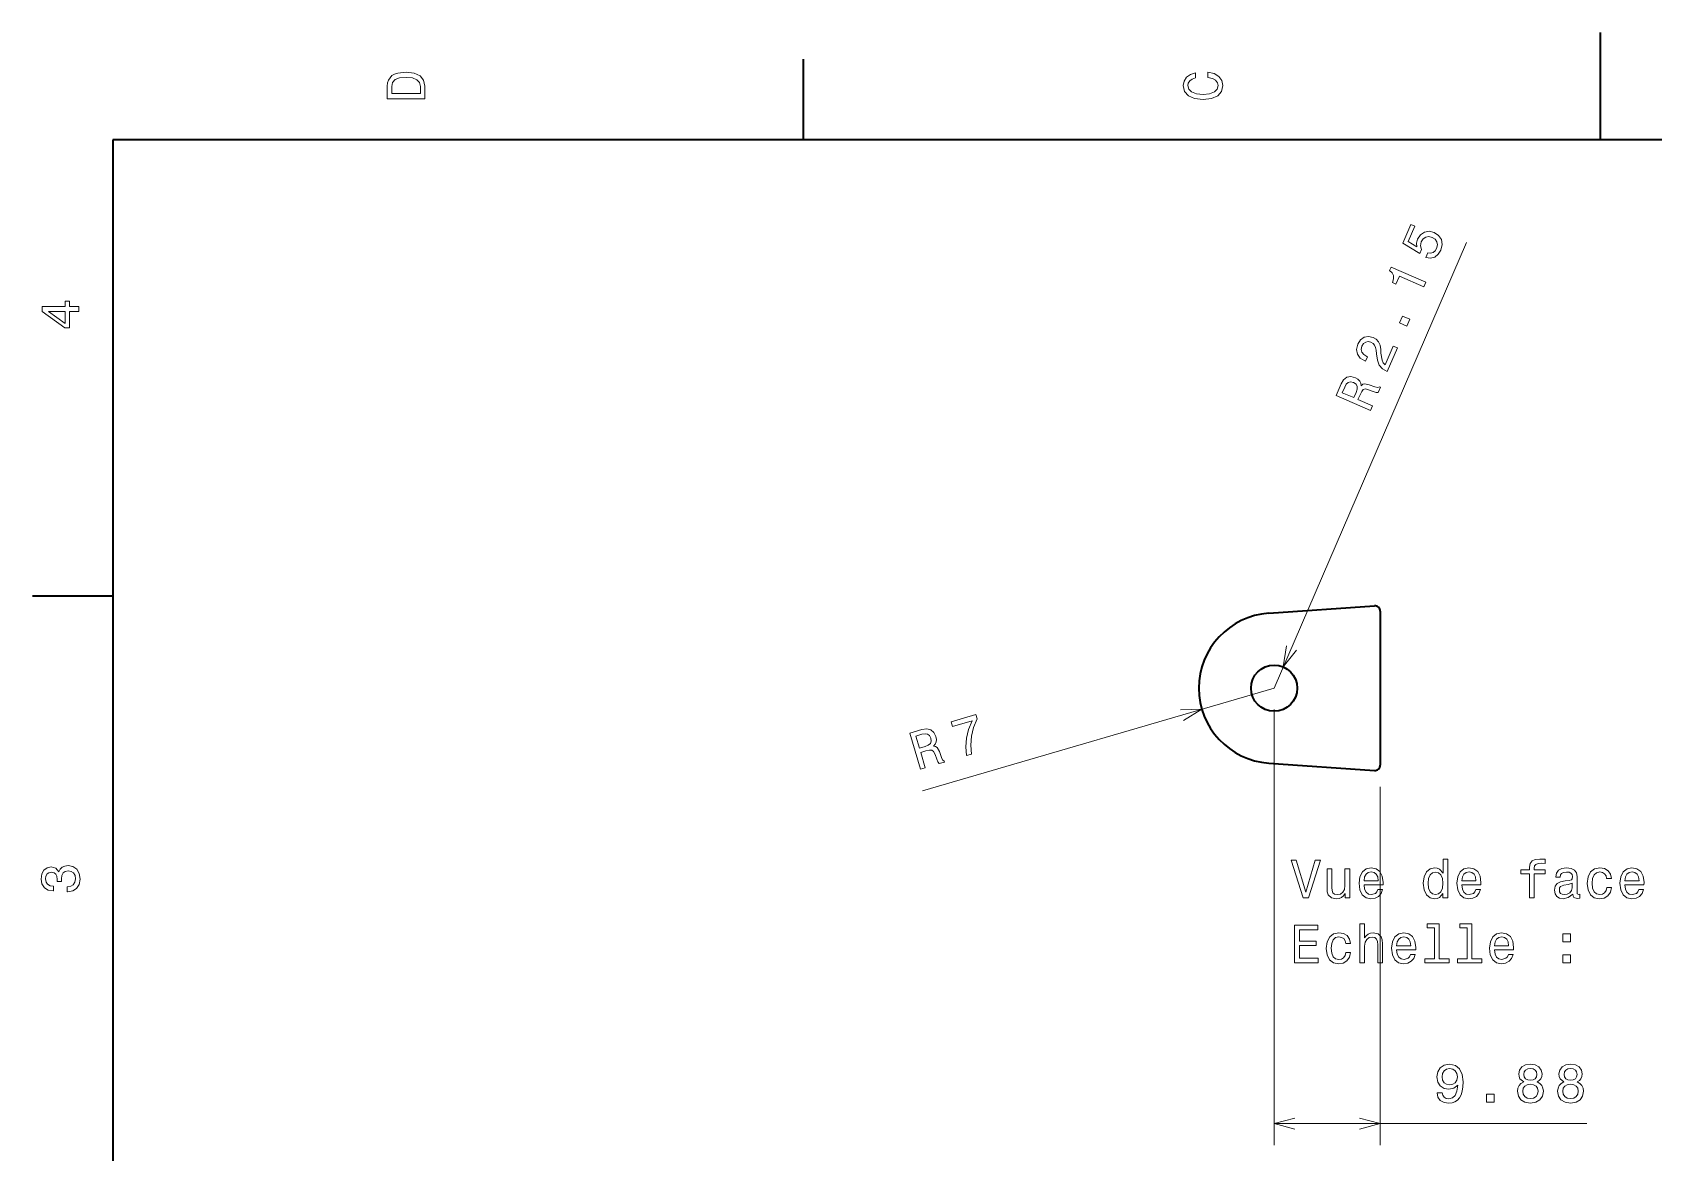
# Model space of a CAD drawing. Extents: x 0 to 297, y 0 to 210.
# Drawn here: x 2.5 to 153.4, y 105.7 to 210 of the extents above; entities that cross this region are included whole.
import ezdxf

# ---------------------------------------------------------------- set-up
doc = ezdxf.new("R2010")
doc.units = 0

msp = doc.modelspace()

# ---------------------------------------------------------------- linework, layer by layer
at = {"color": 7, "lineweight": 35, "ltscale": 0.25}
msp.add_line((148.5, 200), (148.5, 210), dxfattribs=at)
at = {"color": 7, "lineweight": 35, "ltscale": 0.1875}
for p, q in [((74.300003, 200), (74.300003, 207.5)), ((10, 157.5), (2.5, 157.5))]:
    msp.add_line(p, q, dxfattribs=at)
at = {"color": 7, "lineweight": 35}
for p, q in [((287, 200), (10, 200)), ((10, 200), (10, 10))]:
    msp.add_line(p, q, dxfattribs=at)
at = {"color": 7, "lineweight": 13}
for p, q in [((118.099396, 148.943497), (136.002548, 190.438202)), ((118.099396, 148.943497), (85.35276, 139.379196)), ((118.099396, 146.943497), (118.099396, 106.404266)), ((127.975037, 139.772018), (127.975037, 106.404266)), ((118.099396, 108.404266), (147.219131, 108.404266))]:
    msp.add_line(p, q, dxfattribs=at)
at = {"color": 7, "lineweight": 35, "ltscale": 0.246327}
for p, q in [((117.611099, 155.926437), (127.440163, 156.613754)), ((117.611099, 141.960541), (127.440163, 141.273239))]:
    msp.add_line(p, q, dxfattribs=at)
at = {"color": 7, "lineweight": 35, "ltscale": 0.358574}
msp.add_line((127.975037, 156.114975), (127.975037, 141.772018), dxfattribs=at)
at = {"color": 7, "lineweight": 13}
for points in [[(35.533215, 204.994965), (35.533215, 203.829971), (39.033215, 203.829971), (39.033215, 204.994965), (38.922264, 205.544678), (38.584366, 205.953171), (38.034657, 206.205338), (37.283215, 206.296112), (36.516644, 206.215424), (36.21405, 206.114563), (35.971977, 205.973343), (35.644165, 205.56485), (35.563473, 205.297562)], [(35.951801, 204.959656), (36.027451, 205.342941), (36.259438, 205.605194), (36.672985, 205.761536), (37.283215, 205.811966), (37.873272, 205.756485), (38.286816, 205.600143), (38.533936, 205.332855), (38.614628, 204.959656), (38.614628, 204.298996), (35.951801, 204.298996)], [(111.93206, 205.817017), (112.35569, 205.716141), (112.658287, 205.549713), (112.844887, 205.317734), (112.905403, 205.045395), (112.814629, 204.71759), (112.54229, 204.460388), (112.098488, 204.28891), (111.483215, 204.233429), (110.872986, 204.28891), (110.424141, 204.455338), (110.151802, 204.71254), (110.055984, 205.045395), (110.106415, 205.287476), (110.247627, 205.494247), (110.474571, 205.655624), (110.787247, 205.766571), (110.787247, 206.245682), (110.308144, 206.094391), (109.94503, 205.832138), (109.718086, 205.474075), (109.637398, 205.045395), (109.763474, 204.510818), (110.116501, 204.10231), (110.696472, 203.840057), (111.483215, 203.749283), (112.269958, 203.840057), (112.84993, 204.10231), (113.208, 204.510818), (113.329041, 205.045395), (113.233215, 205.51442), (112.965927, 205.892654), (112.527161, 206.159943), (111.93206, 206.301163)], [(132.231201, 189.049957), (132.654861, 188.988007), (133.049118, 189.087036), (133.378189, 189.34053), (133.631454, 189.736572), (133.749893, 190.240234), (133.680832, 190.703949), (133.41954, 191.091309), (132.994431, 191.379074), (132.529831, 191.48616), (132.095886, 191.409744), (131.728409, 191.156357), (131.455902, 190.74115), (131.361618, 190.369873), (131.398544, 190.03537), (130.588562, 190.538635), (131.195923, 191.946335), (130.816223, 192.110168), (130.074997, 190.392212), (131.669174, 189.402298), (131.82901, 189.772751), (131.727249, 190.135223), (131.796371, 190.511856), (131.975174, 190.78624), (132.221252, 190.949203), (132.510086, 190.994858), (132.823792, 190.919922), (133.093536, 190.743118), (133.256516, 190.49704), (133.302155, 190.208206), (133.227234, 189.894501), (133.088928, 189.663071), (132.900513, 189.519165), (132.673874, 189.452164), (132.417007, 189.480606)], [(132.048798, 186.323013), (132.230621, 186.7444), (128.99382, 188.140945), (128.857971, 187.826065), (129.104462, 187.620834), (129.222397, 187.372223), (129.223648, 187.06958), (129.108856, 186.701675), (129.437622, 186.55983), (129.761292, 187.309982)], [(6.833213, 184.02739), (6.833213, 184.481277), (5.965778, 184.481277), (5.965778, 184.98056), (5.56232, 184.98056), (5.56232, 184.481277), (3.408862, 184.481277), (3.408862, 184.022339), (5.521974, 182.489197), (5.965778, 182.489197), (5.965778, 184.02739)], [(5.56232, 182.912827), (3.993876, 184.02739), (5.56232, 184.02739)], [(130.466858, 182.656494), (130.742569, 183.295517), (130.052612, 183.593216), (129.776901, 182.954193)], [(128.637177, 178.415787), (129.590179, 180.624588), (129.191956, 180.796402), (128.438736, 179.050659), (128.263062, 179.241806), (128.154388, 179.486435), (128.047379, 180.142273), (128.026337, 180.475418), (127.959091, 180.866959), (127.821457, 181.184479), (127.602196, 181.427383), (127.31192, 181.607559), (126.888992, 181.696655), (126.489471, 181.610886), (126.151131, 181.361389), (125.895866, 180.960709), (125.782791, 180.482208), (125.854584, 180.050278), (126.107971, 179.682785), (126.534439, 179.410904), (126.599266, 179.382935), (126.781075, 179.804321), (126.744034, 179.820313), (126.447128, 179.997833), (126.269547, 180.222763), (126.207275, 180.485809), (126.270218, 180.771729), (126.432404, 181.020325), (126.634079, 181.169495), (126.870613, 181.221237), (127.117493, 181.169647), (127.316513, 181.045319), (127.459152, 180.879425), (127.552658, 180.663315), (127.603668, 180.399628), (127.633972, 180.0625), (127.725273, 179.484833), (127.893036, 179.033447), (128.18158, 178.683762), (128.623291, 178.421783)], [(127.080246, 174.807205), (127.266052, 175.237854), (125.909286, 175.823227), (126.099083, 176.263138), (126.252823, 176.581284), (126.405563, 176.757065), (126.606323, 176.802277), (126.899506, 176.730698), (127.326248, 176.574036), (127.61145, 176.483948), (127.797493, 176.469589), (128.007263, 176.955811), (127.919296, 176.993759), (127.743683, 176.943207), (127.486908, 177.01004), (126.9543, 177.201401), (126.535988, 177.288498), (126.369644, 177.233948), (126.209732, 177.105209), (126.173889, 177.340378), (126.067757, 177.539963), (125.899971, 177.711212), (125.666534, 177.844894), (125.249596, 177.947891), (124.877953, 177.888535), (124.570129, 177.658829), (124.330116, 177.268051), (123.866608, 176.193741)], [(124.671768, 176.977829), (124.821426, 177.248306), (124.995316, 177.40947), (125.211334, 177.464569), (125.484001, 177.396362), (125.732597, 177.234177), (125.840729, 177.039215), (125.832169, 176.790253), (125.729462, 176.488525), (125.515686, 175.993057), (124.446014, 176.454575)], [(89.450447, 142.659561), (89.939392, 142.802368), (89.865845, 143.647781), (89.928886, 144.475296), (90.123657, 145.283508), (90.452179, 146.083481), (90.334824, 146.485275), (88.030518, 145.812271), (88.159187, 145.371735), (89.998756, 145.909012), (89.65712, 145.09996), (89.454681, 144.300034), (89.385994, 143.491867)], [(85.169647, 141.409271), (85.619858, 141.540756), (85.205582, 142.959167), (85.665474, 143.093491), (86.008583, 143.177933), (86.241386, 143.172379), (86.404228, 143.046555), (86.536057, 142.77507), (86.687515, 142.346451), (86.79998, 142.069321), (86.907555, 141.916855), (87.415855, 142.065323), (87.388992, 142.157288), (87.23806, 142.260315), (87.125809, 142.500748), (86.933571, 143.033035), (86.733917, 143.410797), (86.585815, 143.504135), (86.384674, 143.545227), (86.542969, 143.722794), (86.629028, 143.931824), (86.653954, 144.170273), (86.608063, 144.435333), (86.421524, 144.822174), (86.138809, 145.070602), (85.765572, 145.16124), (85.311508, 145.096924), (84.1884, 144.768906)], [(85.305824, 144.648682), (85.609604, 144.705887), (85.844627, 144.674698), (86.024826, 144.543442), (86.146156, 144.289917), (86.179749, 143.994995), (86.098534, 143.787384), (85.901299, 143.635208), (85.603386, 143.521927), (85.085403, 143.370651), (84.758789, 144.488907)], [(121.932747, 132.920441), (121.055229, 129.93988), (120.152489, 132.920441), (119.673386, 132.920441), (120.80307, 129.41539), (121.307388, 129.41539), (122.411858, 132.920441)], [(133.819641, 129.833984), (133.819641, 129.41539), (134.263443, 129.41539), (134.263443, 133.036423), (133.824677, 133.036423), (133.824677, 131.710052), (133.486786, 132.093338), (133.280014, 132.184128), (133.042984, 132.219421), (132.614304, 132.118561), (132.281448, 131.836136), (132.06459, 131.382248), (131.988953, 130.772018), (132.06459, 130.161789), (132.281448, 129.70285), (132.614304, 129.41539), (133.042984, 129.319565), (133.280014, 129.354874), (133.491821, 129.445648)], [(141.878723, 131.654587), (141.878723, 129.41539), (142.322525, 129.41539), (142.322525, 131.654587), (143.331161, 131.654587), (143.331161, 132.032822), (142.322525, 132.032822), (142.322525, 132.199249), (142.357819, 132.400986), (142.473816, 132.537155), (142.670502, 132.617844), (142.952927, 132.648102), (143.331161, 132.62793), (143.331161, 133.011215), (142.852051, 133.036423), (142.418335, 132.991043), (142.115753, 132.854874), (141.934189, 132.617844), (141.878723, 132.279938), (141.878723, 132.032822), (141.066757, 132.032822), (141.066757, 131.654587)], [(5.73379, 129.979111), (5.769093, 129.979111), (6.253242, 130.059799), (6.616354, 130.296829), (6.848343, 130.670029), (6.934078, 131.164276), (6.848343, 131.688766), (6.626441, 132.082138), (6.273415, 132.334305), (5.819525, 132.425079), (5.521974, 132.384735), (5.279899, 132.273788), (5.0933, 132.092224), (4.957133, 131.850143), (4.684798, 132.177963), (4.251081, 132.293961), (3.857709, 132.218307), (3.560158, 132.00145), (3.373559, 131.648422), (3.307997, 131.164276), (3.388689, 130.710388), (3.610591, 130.362396), (3.963617, 130.135452), (4.432637, 130.059799), (4.46794, 130.059799), (4.46794, 130.508652), (4.145173, 130.548996), (3.913184, 130.680115), (3.771974, 130.891937), (3.721542, 131.189484), (3.761888, 131.451736), (3.867795, 131.643372), (4.039265, 131.759369), (4.271254, 131.804764), (4.518372, 131.759369), (4.684798, 131.638336), (4.785663, 131.426514), (4.815922, 131.139053), (4.810879, 130.942368), (5.209294, 130.942368), (5.199208, 131.189484), (5.244596, 131.507217), (5.365634, 131.744247), (5.56232, 131.885452), (5.819525, 131.935883), (6.112032, 131.880417), (6.328891, 131.734161), (6.465058, 131.502167), (6.510447, 131.194534), (6.460014, 130.876801), (6.308718, 130.644821), (6.066643, 130.498566), (5.73379, 130.443085)], [(125.135201, 132.123596), (124.691391, 132.123596), (124.691391, 130.560196), (124.640961, 130.197098), (124.494705, 129.934845), (124.267761, 129.773453), (123.970215, 129.723022), (123.733185, 129.763367), (123.581886, 129.884415), (123.496147, 130.091187), (123.475975, 130.383682), (123.475975, 132.123596), (123.032173, 132.123596), (123.032173, 130.343338), (123.047302, 129.985275), (123.143127, 129.687729), (123.435631, 129.41539), (123.904648, 129.319565), (124.156815, 129.354874), (124.373672, 129.445648), (124.560272, 129.60199), (124.711571, 129.828934), (124.711571, 129.41539), (125.135201, 129.41539)], [(126.471657, 130.6409), (128.246872, 130.6409), (128.251907, 130.847672), (128.171219, 131.427643), (127.949318, 131.861359), (127.596298, 132.123596), (127.127274, 132.219421), (126.668343, 132.118561), (126.315315, 131.836136), (126.088371, 131.377213), (126.007675, 130.772018), (126.083328, 130.151703), (126.310272, 129.697815), (126.658257, 129.41539), (127.112144, 129.319565), (127.505516, 129.385132), (127.828285, 129.556595), (128.065308, 129.828934), (128.201477, 130.192047), (127.762718, 130.192047), (127.671944, 129.990311), (127.540817, 129.83902), (127.167618, 129.717987), (126.880157, 129.773453), (126.6633, 129.949966), (126.522087, 130.237442), (126.471657, 130.625763)], [(126.471657, 131.014099), (126.52713, 131.362076), (126.6633, 131.619278), (126.870071, 131.77562), (127.142403, 131.8311), (127.409698, 131.77562), (127.61647, 131.619278), (127.742546, 131.362076), (127.787933, 131.014099)], [(133.118622, 131.821014), (133.411133, 131.750397), (133.633041, 131.553711), (133.76416, 131.225906), (133.81459, 130.772018), (133.76416, 130.31308), (133.633041, 129.985275), (133.411133, 129.783539), (133.118622, 129.717987), (132.841248, 129.783539), (132.62944, 129.985275), (132.48822, 130.31813), (132.442841, 130.772018), (132.48822, 131.220871), (132.62944, 131.548676), (132.841248, 131.750397)], [(135.579727, 130.6409), (137.354935, 130.6409), (137.359985, 130.847672), (137.279297, 131.427643), (137.057388, 131.861359), (136.704361, 132.123596), (136.235352, 132.219421), (135.776413, 132.118561), (135.423386, 131.836136), (135.196442, 131.377213), (135.115753, 130.772018), (135.191391, 130.151703), (135.418335, 129.697815), (135.766327, 129.41539), (136.220215, 129.319565), (136.613586, 129.385132), (136.936356, 129.556595), (137.173386, 129.828934), (137.309555, 130.192047), (136.870789, 130.192047), (136.780014, 129.990311), (136.648895, 129.83902), (136.275696, 129.717987), (135.98822, 129.773453), (135.771362, 129.949966), (135.630157, 130.237442), (135.579727, 130.625763)], [(135.579727, 131.014099), (135.635193, 131.362076), (135.771362, 131.619278), (135.978134, 131.77562), (136.250473, 131.8311), (136.517761, 131.77562), (136.724533, 131.619278), (136.850616, 131.362076), (136.896011, 131.014099)], [(145.908249, 129.768417), (145.908249, 129.753281), (145.933472, 129.581818), (146.009125, 129.460785), (146.326843, 129.36496), (146.573959, 129.405304), (146.573959, 129.748245), (146.468048, 129.733109), (146.326843, 129.798676), (146.30162, 130.000412), (146.30162, 131.40242), (146.241104, 131.760498), (146.06459, 132.01265), (145.756958, 132.163956), (145.323242, 132.219421), (144.899612, 132.158905), (144.586929, 131.987442), (144.390244, 131.720139), (144.324677, 131.367126), (144.324677, 131.336853), (144.723099, 131.336853), (144.758392, 131.548676), (144.869354, 131.699966), (145.050903, 131.790756), (145.308105, 131.82605), (145.555237, 131.800842), (145.731735, 131.725189), (145.837646, 131.59407), (145.872955, 131.412506), (145.852783, 131.200699), (145.772095, 131.094788), (145.570358, 131.044357), (145.192108, 131.004013), (144.758392, 130.913223), (144.45076, 130.751846), (144.269211, 130.49968), (144.21373, 130.12648), (144.26416, 129.793625), (144.420502, 129.546509), (144.672668, 129.390167), (145.020645, 129.334702), (145.48967, 129.440613)], [(149.060272, 131.225906), (149.499023, 131.225906), (149.408249, 131.629364), (149.191391, 131.947098), (148.8535, 132.143784), (148.414734, 132.219421), (147.930588, 132.118561), (147.562439, 131.836136), (147.330444, 131.377213), (147.249756, 130.761932), (147.325409, 130.151703), (147.552338, 129.697815), (147.910416, 129.41539), (148.399612, 129.319565), (148.833328, 129.395218), (149.171219, 129.607025), (149.403214, 129.93988), (149.504074, 130.383682), (149.080444, 130.383682), (149.004791, 130.101273), (148.863586, 129.88945), (148.66185, 129.758331), (148.414734, 129.717987), (148.107101, 129.783539), (147.885193, 129.985275), (147.749023, 130.31308), (147.703644, 130.777069), (147.749023, 131.230957), (147.890244, 131.558762), (148.117188, 131.760498), (148.414734, 131.8311), (148.676987, 131.785706), (148.873672, 131.669708), (149.004791, 131.478073)], [(150.759842, 130.6409), (152.535049, 130.6409), (152.5401, 130.847672), (152.459412, 131.427643), (152.237503, 131.861359), (151.884476, 132.123596), (151.415451, 132.219421), (150.956528, 132.118561), (150.6035, 131.836136), (150.376556, 131.377213), (150.295868, 130.772018), (150.371506, 130.151703), (150.59845, 129.697815), (150.946442, 129.41539), (151.40033, 129.319565), (151.793701, 129.385132), (152.11647, 129.556595), (152.3535, 129.828934), (152.48967, 130.192047), (152.050903, 130.192047), (151.960129, 129.990311), (151.82901, 129.83902), (151.455811, 129.717987), (151.168335, 129.773453), (150.951477, 129.949966), (150.810272, 130.237442), (150.759842, 130.625763)], [(150.759842, 131.014099), (150.815308, 131.362076), (150.951477, 131.619278), (151.158249, 131.77562), (151.430588, 131.8311), (151.697876, 131.77562), (151.904648, 131.619278), (152.030731, 131.362076), (152.076111, 131.014099)], [(145.857819, 130.36351), (145.797302, 130.101273), (145.635925, 129.899536), (145.393845, 129.768417), (145.096298, 129.723022), (144.904648, 129.748245), (144.768478, 129.828934), (144.682755, 129.970139), (144.657532, 130.166824), (144.677704, 130.343338), (144.758392, 130.469421), (145.081161, 130.610641), (145.48967, 130.671158), (145.857819, 130.792191)], [(119.996147, 123.368561), (122.215172, 123.368561), (122.215172, 123.792191), (120.460129, 123.792191), (120.460129, 124.977348), (122.023529, 124.977348), (122.023529, 125.395935), (120.460129, 125.395935), (120.460129, 126.444931), (122.174828, 126.444931), (122.174828, 126.868561), (119.996147, 126.868561)], [(126.083328, 123.368561), (126.52713, 123.368561), (126.52713, 124.931961), (126.572517, 125.290031), (126.718773, 125.552277), (126.945717, 125.713661), (127.248314, 125.774178), (127.490387, 125.723747), (127.641685, 125.587578), (127.717331, 125.360634), (127.742546, 125.058044), (127.742546, 123.368561), (128.186356, 123.368561), (128.186356, 125.148819), (128.166183, 125.506889), (128.075394, 125.804443), (127.777847, 126.076775), (127.313873, 126.172592), (127.061714, 126.137291), (126.844856, 126.041473), (126.6633, 125.890175), (126.52713, 125.683403), (126.52713, 126.989601), (126.083328, 126.989601)], [(133.037933, 126.616402), (133.037933, 123.74176), (132.125107, 123.74176), (132.125107, 123.368561), (134.389526, 123.368561), (134.389526, 123.74176), (133.481735, 123.74176), (133.481735, 126.989601), (132.341965, 126.989601), (132.341965, 126.616402)], [(136.073959, 126.616402), (136.073959, 123.74176), (135.161133, 123.74176), (135.161133, 123.368561), (137.425537, 123.368561), (137.425537, 123.74176), (136.517761, 123.74176), (136.517761, 126.989601), (135.377991, 126.989601), (135.377991, 126.616402)], [(124.772087, 125.179077), (125.210846, 125.179077), (125.120071, 125.582535), (124.903214, 125.900261), (124.565315, 126.096947), (124.126556, 126.172592), (123.642403, 126.071732), (123.274246, 125.789307), (123.042259, 125.330376), (122.961571, 124.715103), (123.037216, 124.104874), (123.26416, 123.650978), (123.622231, 123.368561), (124.111427, 123.272743), (124.545143, 123.348389), (124.883041, 123.560204), (125.115028, 123.893059), (125.215889, 124.336861), (124.792259, 124.336861), (124.716614, 124.054443), (124.575401, 123.842621), (124.373672, 123.711502), (124.126556, 123.671158), (123.818916, 123.736717), (123.597015, 123.938446), (123.460846, 124.266258), (123.415459, 124.730232), (123.460846, 125.18412), (123.602058, 125.511932), (123.829002, 125.713661), (124.126556, 125.784264), (124.388802, 125.738876), (124.585487, 125.622887), (124.716614, 125.431244)], [(129.507675, 124.594063), (131.282898, 124.594063), (131.287933, 124.800835), (131.207245, 125.380806), (130.985336, 125.814529), (130.632324, 126.076775), (130.1633, 126.172592), (129.704361, 126.071732), (129.351334, 125.789307), (129.12439, 125.330376), (129.043701, 124.725189), (129.119354, 124.104874), (129.346298, 123.650978), (129.694275, 123.368561), (130.148163, 123.272743), (130.541534, 123.338303), (130.864304, 123.509773), (131.101334, 123.782104), (131.237503, 124.145218), (130.798737, 124.145218), (130.707962, 123.943489), (130.576843, 123.792191), (130.203644, 123.671158), (129.916183, 123.726631), (129.699326, 123.903145), (129.558105, 124.190605), (129.507675, 124.578934)], [(129.507675, 124.967262), (129.563156, 125.315247), (129.699326, 125.572449), (129.906097, 125.72879), (130.178421, 125.784264), (130.445724, 125.72879), (130.652496, 125.572449), (130.778564, 125.315247), (130.823959, 124.967262)], [(138.615753, 124.594063), (140.390961, 124.594063), (140.396011, 124.800835), (140.315308, 125.380806), (140.093414, 125.814529), (139.740387, 126.076775), (139.271362, 126.172592), (138.812439, 126.071732), (138.459412, 125.789307), (138.232468, 125.330376), (138.151764, 124.725189), (138.227417, 124.104874), (138.454361, 123.650978), (138.802353, 123.368561), (139.256241, 123.272743), (139.649612, 123.338303), (139.972382, 123.509773), (140.209412, 123.782104), (140.345581, 124.145218), (139.906815, 124.145218), (139.81604, 123.943489), (139.684906, 123.792191), (139.311707, 123.671158), (139.024246, 123.726631), (138.807388, 123.903145), (138.666183, 124.190605), (138.615753, 124.578934)], [(138.615753, 124.967262), (138.671219, 125.315247), (138.807388, 125.572449), (139.01416, 125.72879), (139.286499, 125.784264), (139.553787, 125.72879), (139.760559, 125.572449), (139.886642, 125.315247), (139.932037, 124.967262)], [(144.995422, 125.325333), (145.691391, 125.325333), (145.691391, 126.076775), (144.995422, 126.076775)], [(144.995422, 123.368561), (145.691391, 123.368561), (145.691391, 124.120003), (144.995422, 124.120003)], [(133.282684, 111.271698), (133.358322, 110.873283), (133.57518, 110.565651), (133.918121, 110.374008), (134.372009, 110.303398), (134.669556, 110.338707), (134.936859, 110.429482), (135.163803, 110.585823), (135.355438, 110.807724), (135.506744, 111.085106), (135.617691, 111.42804), (135.683258, 111.821411), (135.708466, 112.275307), (135.622742, 112.986397), (135.37561, 113.505852), (134.982239, 113.818535), (134.442627, 113.929482), (133.94838, 113.838707), (133.57518, 113.596626), (133.333115, 113.223434), (133.252411, 112.75441), (133.333115, 112.270264), (133.570145, 111.902107), (133.923172, 111.67012), (134.372009, 111.594467), (134.846069, 111.690292), (135.204147, 111.982796), (135.123459, 111.422997), (134.962067, 111.024582), (134.714951, 110.787552), (134.37706, 110.711906), (134.114807, 110.747208), (133.923172, 110.858154), (133.797089, 111.034668), (133.746658, 111.271698)], [(133.741608, 112.759453), (133.792038, 113.072136), (133.933258, 113.319252), (134.155151, 113.475594), (134.442627, 113.531067), (134.740173, 113.475594), (134.967117, 113.319252), (135.108322, 113.077179), (135.163803, 112.764496), (135.108322, 112.446777), (134.967117, 112.20974), (134.735123, 112.063492), (134.42749, 112.013054), (134.150116, 112.063492), (133.933258, 112.20974), (133.792038, 112.441727)], [(141.339737, 112.290436), (141.082535, 112.149223), (140.906021, 111.952538), (140.795074, 111.705421), (140.759766, 111.407867), (140.840454, 110.959023), (141.072449, 110.611038), (141.450684, 110.389137), (141.965103, 110.303398), (142.474457, 110.389137), (142.852707, 110.611038), (143.084686, 110.959023), (143.170425, 111.407867), (143.130081, 111.705421), (143.02417, 111.952538), (142.842621, 112.149223), (142.590454, 112.290436), (142.792191, 112.411469), (142.933395, 112.577896), (143.019135, 112.779625), (143.049393, 113.026741), (142.968704, 113.384811), (142.756882, 113.672279), (142.41394, 113.858879), (141.965103, 113.929482), (141.5112, 113.858879), (141.168274, 113.672279), (140.951416, 113.384811), (140.875763, 113.026741), (140.90097, 112.779625), (140.98671, 112.577896)], [(141.354858, 112.986397), (141.395218, 113.208298), (141.516251, 113.379768), (141.707886, 113.48568), (141.965103, 113.526024), (142.217255, 113.48568), (142.408905, 113.379768), (142.529938, 113.208298), (142.575333, 112.986397), (142.529938, 112.759453), (142.408905, 112.582939), (142.217255, 112.466949), (141.965103, 112.431641), (141.707886, 112.471992), (141.516251, 112.582939), (141.395218, 112.759453)], [(145.07576, 112.290436), (144.818558, 112.149223), (144.642044, 111.952538), (144.531097, 111.705421), (144.495789, 111.407867), (144.576477, 110.959023), (144.808472, 110.611038), (145.186707, 110.389137), (145.701126, 110.303398), (146.21048, 110.389137), (146.58873, 110.611038), (146.820709, 110.959023), (146.906448, 111.407867), (146.866104, 111.705421), (146.760193, 111.952538), (146.578644, 112.149223), (146.326477, 112.290436), (146.528214, 112.411469), (146.669418, 112.577896), (146.755157, 112.779625), (146.785416, 113.026741), (146.704727, 113.384811), (146.492905, 113.672279), (146.149963, 113.858879), (145.701126, 113.929482), (145.247223, 113.858879), (144.904297, 113.672279), (144.687439, 113.384811), (144.611786, 113.026741), (144.636993, 112.779625), (144.722733, 112.577896)], [(145.090881, 112.986397), (145.131241, 113.208298), (145.252274, 113.379768), (145.443909, 113.48568), (145.701126, 113.526024), (145.953278, 113.48568), (146.144928, 113.379768), (146.265961, 113.208298), (146.311356, 112.986397), (146.265961, 112.759453), (146.144928, 112.582939), (145.953278, 112.466949), (145.701126, 112.431641), (145.443909, 112.471992), (145.252274, 112.582939), (145.131241, 112.759453)], [(141.243912, 111.417953), (141.289307, 111.685249), (141.435562, 111.886978), (141.662506, 112.018097), (141.965103, 112.063492), (142.26265, 112.018097), (142.489594, 111.886978), (142.635849, 111.685249), (142.686279, 111.417953), (142.635849, 111.130493), (142.489594, 110.913635), (142.26265, 110.772423), (141.965103, 110.727036), (141.662506, 110.772423), (141.435562, 110.913635), (141.289307, 111.130493)], [(144.979935, 111.417953), (145.02533, 111.685249), (145.171585, 111.886978), (145.398529, 112.018097), (145.701126, 112.063492), (145.998672, 112.018097), (146.225616, 111.886978), (146.371872, 111.685249), (146.422302, 111.417953), (146.371872, 111.130493), (146.225616, 110.913635), (145.998672, 110.772423), (145.701126, 110.727036), (145.398529, 110.772423), (145.171585, 110.913635), (145.02533, 111.130493)], [(137.881088, 110.404266), (138.577057, 110.404266), (138.577057, 111.155708), (137.881088, 111.155708)]]:
    msp.add_lwpolyline(points, close=True, dxfattribs=at)
for points in [[(119.241158, 152.896454), (118.951134, 150.917587), (120.191734, 152.486313)], [(109.670868, 145.94252), (111.380127, 146.981003), (109.380623, 146.936279)], [(120.03125, 108.921906), (118.099396, 108.404266), (120.03125, 107.886627)], [(126.04319, 107.886627), (127.975037, 108.404266), (126.04319, 108.921906)]]:
    msp.add_lwpolyline(points, dxfattribs=at)
at = {"color": 7, "lineweight": 35}
msp.add_circle((118.099396, 148.943497), 2.15, dxfattribs=at)
for centre, radius, start, end in [((118.099396, 148.943497), 7, 94, 266), ((127.475037, 156.114975), 0.5, 360, 94), ((127.475037, 141.772018), 0.5, 266, 360)]:
    msp.add_arc(centre, radius, start, end, dxfattribs=at)

doc.saveas('drawing.dxf')
